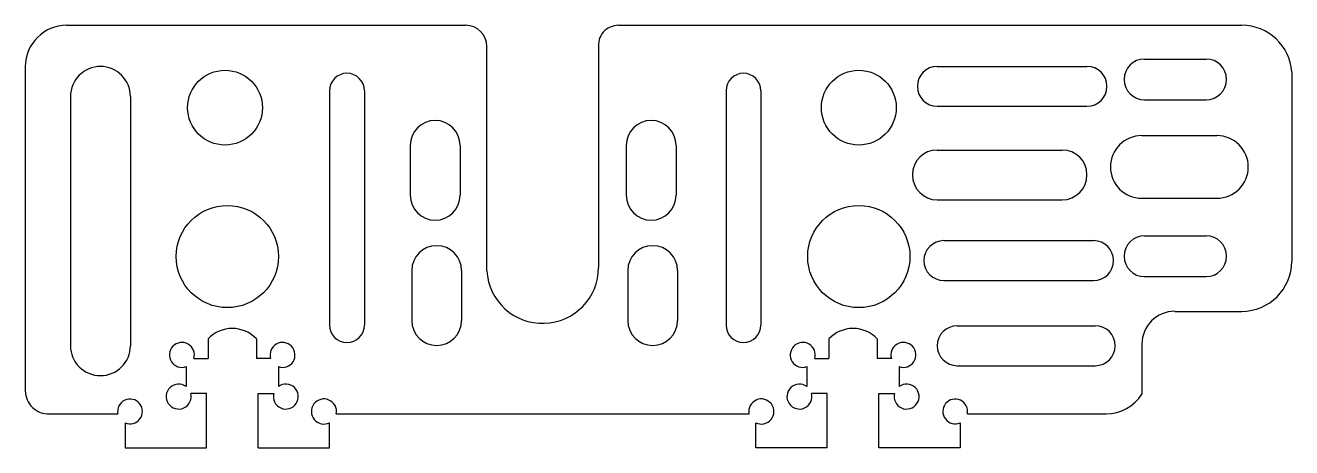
# Model space of a CAD drawing. Header units: millimetres. Extents: x 6.7 to 57.5, y 7.9 to 24.9.
import ezdxf

# ---------------------------------------------------------------- set-up
doc = ezdxf.new("R2010")
doc.units = ezdxf.units.MM

msp = doc.modelspace()

# ---------------------------------------------------------------- linework, layer by layer
at = {"color": 7, "linetype": 'Continuous', "lineweight": 25}
for p, q in [((8.34, 24.882), (24.34, 24.882)), ((30.458, 24.882), (55.458, 24.882)), ((25.184, 15.038), (25.184, 24.038)), ((29.666, 23.968), (29.666, 15.172)), ((51.553, 23.53), (54.024, 23.53)), ((6.683, 23.225), (6.683, 10.225)), ((43.247, 23.235), (49.247, 23.235)), ((57.454, 23.01), (57.454, 15.41)), ((8.494, 22.03), (8.494, 12.03)), ((10.894, 22.03), (10.894, 12.03)), ((18.879, 22.257), (18.879, 12.857)), ((20.279, 22.257), (20.279, 12.857)), ((34.775, 22.257), (34.775, 12.857)), ((36.175, 22.257), (36.175, 12.857)), ((51.553, 21.893), (54.024, 21.893)), ((43.247, 21.635), (49.247, 21.635)), ((51.442, 20.457), (54.459, 20.457)), ((22.112, 20.066), (22.112, 18.066)), ((24.112, 20.066), (24.112, 18.066)), ((30.772, 20.066), (30.772, 18.066)), ((32.772, 20.066), (32.772, 18.066)), ((43.247, 19.881), (48.247, 19.881)), ((43.247, 17.881), (48.247, 17.881)), ((51.442, 17.945), (54.459, 17.945)), ((43.509, 16.247), (49.511, 16.247)), ((51.553, 16.438), (54.024, 16.438)), ((22.175, 15.043), (22.175, 13.043)), ((24.175, 15.043), (24.175, 13.043)), ((30.835, 15.043), (30.835, 13.043)), ((32.835, 15.043), (32.835, 13.043)), ((51.553, 14.802), (54.024, 14.802)), ((43.509, 14.646), (49.511, 14.646)), ((52.769, 13.41), (55.454, 13.41)), ((44.045, 12.831), (49.578, 12.831)), ((14.01, 12.308), (14.01, 11.519)), ((15.946, 12.308), (15.946, 11.519)), ((38.9, 12.308), (38.9, 11.519)), ((40.836, 12.308), (40.836, 11.519)), ((51.451, 12.093), (51.451, 10.093)), ((13.128, 11.192), (13.128, 10.392)), ((13.44, 11.519), (14.01, 11.519)), ((16.517, 11.519), (15.946, 11.519)), ((16.828, 11.192), (16.828, 10.392)), ((38.018, 11.192), (38.018, 10.392)), ((38.329, 11.519), (38.9, 11.519)), ((41.406, 11.519), (40.836, 11.519)), ((41.718, 11.192), (41.718, 10.392)), ((44.045, 11.229), (49.578, 11.229)), ((13.942, 10.119), (13.313, 10.119)), ((13.942, 7.941), (13.942, 10.119)), ((16.014, 10.119), (16.643, 10.119)), ((16.014, 7.941), (16.014, 10.119)), ((38.832, 10.119), (38.203, 10.119)), ((38.832, 7.941), (38.832, 10.119)), ((40.904, 10.119), (41.533, 10.119)), ((40.904, 7.941), (40.904, 10.119)), ((7.651, 9.3), (10.392, 9.3)), ((19.149, 9.3), (35.697, 9.3)), ((44.454, 9.3), (50.01, 9.3)), ((10.686, 8.938), (10.686, 7.941)), ((18.879, 7.941), (18.879, 8.941)), ((35.967, 7.941), (35.967, 8.941)), ((44.161, 8.938), (44.161, 7.941)), ((10.686, 7.941), (13.942, 7.941)), ((16.014, 7.941), (18.879, 7.941)), ((38.832, 7.941), (35.967, 7.941)), ((44.161, 7.941), (40.904, 7.941))]:
    msp.add_line(p, q, dxfattribs=at)
for centre, radius in [((14.69, 21.579), 1.5), ((40.099, 21.579), 1.5), ((14.781, 15.608), 2.05), ((40.099, 15.608), 2.05)]:
    msp.add_circle(centre, radius, dxfattribs=at)
for centre, radius, start, end in [((8.34, 23.225), 1.657, 90, 180), ((24.34, 24.038), 0.844, 0, 90), ((30.458, 24.082), 0.8, 90, 188.1996), ((55.458, 22.882), 2, 3.6788, 90), ((51.553, 22.712), 0.818, 90, 270), ((54.024, 22.712), 0.818, 270, 90), ((9.694, 22.03), 1.2, 0, 180), ((19.579, 22.257), 0.7, 0, 180), ((35.475, 22.257), 0.7, 0, 180), ((43.247, 22.435), 0.8, 90, 270), ((49.247, 22.435), 0.8, 270, 90), ((23.112, 20.066), 1, 0, 180), ((31.772, 20.066), 1, 0, 180), ((51.442, 19.201), 1.256, 90, 270), ((54.459, 19.201), 1.256, 270, 90), ((43.247, 18.881), 1, 90, 270), ((48.247, 18.881), 1, 270, 90), ((23.112, 18.066), 1, 180, 0), ((31.772, 18.066), 1, 180, 0), ((43.509, 15.446), 0.801, 90, 270), ((49.511, 15.446), 0.801, 270, 90), ((51.553, 15.62), 0.818, 90, 270), ((54.024, 15.62), 0.818, 270, 90), ((23.175, 15.043), 1, 0, 180), ((31.835, 15.043), 1, 0, 180), ((55.454, 15.41), 2, 270, 0), ((27.423, 15.172), 2.243, 183.4363, 0), ((52.769, 12.093), 1.318, 90, 180), ((14.978, 11.384), 1.338, 43.6634, 136.3366), ((19.579, 12.857), 0.7, 180, 0), ((23.175, 13.043), 1, 180, 0), ((31.835, 13.043), 1, 180, 0), ((35.475, 12.857), 0.7, 180, 0), ((39.868, 11.384), 1.338, 43.6634, 136.3366), ((44.045, 12.03), 0.801, 90, 270), ((49.578, 12.03), 0.801, 270, 90), ((9.694, 12.03), 1.2, 180, 0), ((12.961, 11.663), 0.5, 343.2013, 289.5411), ((16.996, 11.663), 0.5, 250.4589, 196.7987), ((37.851, 11.663), 0.5, 343.2013, 289.5411), ((41.885, 11.663), 0.5, 250.4589, 196.7987), ((7.609, 10.225), 0.926, 180, 272.581), ((12.83, 9.991), 0.5, 53.3393, 14.8077), ((17.127, 9.991), 0.5, 165.1923, 126.6607), ((37.719, 9.991), 0.5, 53.3393, 14.8077), ((42.016, 9.991), 0.5, 165.1923, 126.6607), ((10.88, 9.395), 0.497, 246.9594, 191.0722), ((18.654, 9.392), 0.504, 349.4302, 296.5222), ((36.192, 9.392), 0.504, 243.4778, 190.5698), ((43.966, 9.395), 0.497, 348.9278, 293.0406), ((50.01, 11.006), 1.706, 270, 327.642)]:
    msp.add_arc(centre, radius, start, end, dxfattribs=at)

doc.saveas('drawing.dxf')
